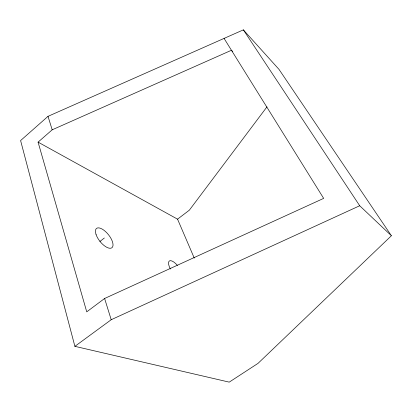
<?xml version="1.0" encoding="UTF-8"?>
<svg xmlns="http://www.w3.org/2000/svg" width="412" height="412" viewBox="0 0 412 412"><rect width="100%" height="100%" fill="white"/><g stroke="black" fill="none" stroke-linecap="round" stroke-linejoin="round"><path stroke-width="0.62" d="M266.976 106.847L189.34 210.182L177.551 219.163L38.079 142.13L52.19 129.811L231.446 50.264L232.78 51.639M391.4 235.746L258.046 363.348L229.227 382.135L74.891 346.343L20.6 140.564L48.008 116.349L243.363 29.865L279.001 69.376L391.4 235.746L359.707 205.748L243.363 29.865M99.915 241.468L104.329 238.012M224.066 38.409L323.667 198.383L104.607 298.489L86.741 311.853L38.079 142.13M74.891 346.343L111.204 319.722L359.707 205.748M177.551 219.163L194.258 258.072M48.008 116.349L52.19 129.811M104.607 298.489L111.204 319.722M170.377 268.979A10.743 4.079 54.2 0 1 169.543 260.863A10.743 4.079 54.2 0 1 177.397 265.364M96.089 234.603A12.355 5.407 51.3 0 0 111.199 248.117A12.355 5.407 51.3 0 0 105.431 231.477A12.355 5.407 51.3 0 0 96.089 234.603"/></g></svg>
